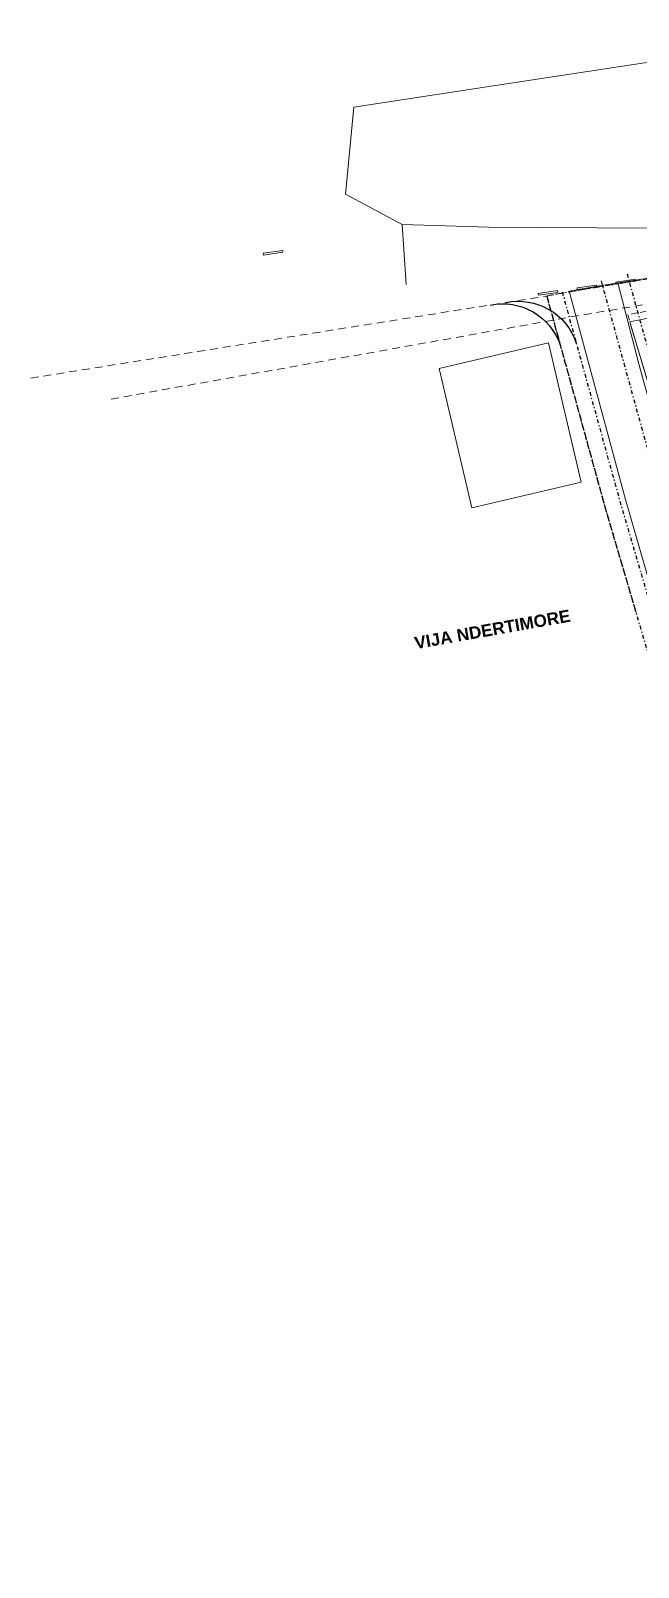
# Model space of a CAD drawing. Header units: metres. Extents: x 7516628 to 7516777, y 4692096 to 4692450.
# Drawn here: x 7516628.3 to 7516677.8, y 4692324.4 to 4692449.8 of the extents above; entities that cross this region are included whole.
import ezdxf

# ---------------------------------------------------------------- set-up
doc = ezdxf.new("R2010")
doc.units = ezdxf.units.M
for name, pattern in [('DASHED', [0.75, 0.5, -0.25]), ('Dashed Long', [1058.333302, 634.99999, -423.333311]), ('Dot & Dashed', [670.277762, 317.5, -176.388889, 0, -176.388874])]:
    doc.linetypes.add(name, pattern=pattern)
for name, color, linetype, lineweight in [('asfalt', 251, 'Continuous', 0), ('kati 0', 1, 'Continuous', 0), ('kati 1 terasat', 214, 'DASHED', 0), ('New_Annotation - Text_Pen_No__84', 95, 'Continuous', 0), ('New_Drawing & Figure_Pen_No__164', 30, 'Continuous', 0), ('New_Drawing & Figure_Pen_No__44', 104, 'Continuous', 0), ('New_Drawing & Figure_Pen_No__58', 12, 'Continuous', 0), ('New_Structural - Bearing', 7, 'Continuous', 0), ('New_Structural - Bearing_Pen_No__1', 7, 'Continuous', 0), ('New_Structural - Bearing_Pen_No__184', 254, 'Continuous', 0), ('parc-net-v2', 1, 'Continuous', 0), ('Parcela Baze', 7, 'Continuous', 0), ('projekt', 7, 'Continuous', 0)]:
    doc.layers.add(name, color=color, linetype=linetype, lineweight=lineweight)
doc.styles.add('GENERATED_STYLE_2', font='arialbd.ttf')

# ---------------------------------------------------------------- blocks, each defined once
blk = doc.blocks.new('Slab_458', base_point=(-80579, 100663))
at = {"layer": 'New_Structural - Bearing_Pen_No__1', "color": 7, "linetype": 'Continuous', "lineweight": 13, "flags": 128}
blk.add_lwpolyline([(-80579, 100663), (-78996, 100894), (-79018, 101043), (-80601, 100812)], close=True, dxfattribs=at)
blk = doc.blocks.new('Slab_672', base_point=(-63590, 80059))
at = {"layer": 'New_Structural - Bearing_Pen_No__184', "color": 254, "linetype": 'Continuous', "lineweight": 0, "flags": 128}
blk.add_lwpolyline([(-63590, 80059), (-54684, 82149), (-57348, 93497), (-66254, 91406)], close=True, dxfattribs=at)
blk = doc.blocks.new('Slab_749', base_point=(-58155, 97385))
at = {"layer": 'New_Structural - Bearing_Pen_No__1', "color": 7, "linetype": 'Continuous', "lineweight": 13, "flags": 128}
blk.add_lwpolyline([(-58155, 97385), (-56572, 97617), (-56593, 97765), (-58176, 97534)], close=True, dxfattribs=at)
blk = doc.blocks.new('Slab_750', base_point=(-54988, 97848))
at = {"layer": 'New_Structural - Bearing_Pen_No__1', "color": 7, "linetype": 'Continuous', "lineweight": 13, "flags": 128}
blk.add_lwpolyline([(-54988, 97848), (-53405, 98079), (-53427, 98227), (-55010, 97996)], close=True, dxfattribs=at)
blk = doc.blocks.new('Slab_751', base_point=(-51822, 98310))
at = {"layer": 'New_Structural - Bearing_Pen_No__1', "color": 7, "linetype": 'Continuous', "lineweight": 13, "flags": 128}
blk.add_lwpolyline([(-51822, 98310), (-50239, 98541), (-50260, 98690), (-51844, 98458)], close=True, dxfattribs=at)
blk = doc.blocks.new('A$C11597C86')
at = {"layer": 'New_Drawing & Figure_Pen_No__164', "color": 30, "linetype": 'Dashed Long', "lineweight": 13, "flags": 128}
blk.add_lwpolyline([(26469.9, 94948.1), (68551.8, 101645.5), (71029.6, 102087.9), (114816.7, 109356.5), (134370.2, 112110.1), (160418.4, 116170.2), (174748.8, 118402.3)], dxfattribs=at)
at = {"layer": 'New_Drawing & Figure_Pen_No__44', "color": 104, "linetype": 'Dashed Long', "lineweight": 18, "flags": 128}
blk.add_lwpolyline([(33025.3, 93241.4), (71374, 100088.7), (143676.9, 112090.8)], dxfattribs=at)
at = {"layer": 'New_Drawing & Figure_Pen_No__58', "color": 12, "linetype": 'Dot & Dashed', "lineweight": 25, "flags": 128}
blk.add_lwpolyline([(161005.8, -220534.1), (148309.8, -77908), (141260.7, 6886.8), (128599.3, 55612.9), (128534.2, 55593), (114816.7, 109356.5), (71029.6, 102087.9), (68551.8, 101645.5), (73236, 84668.8), (85462, 42989.5), (97305.9, -251.6), (101619.7, -39309.5), (117916.4, -230737.2)], close=True, dxfattribs=at)
for points in [[(72989.7, 102870), (74867.2, 96065.5), (77664, 85929), (80443.1, 76454.8)], [(75106.9, 103454.2), (76984.4, 96649.6), (79776.4, 86530.2), (82393.3, 77609.4)], [(68551.8, 101645.5), (70429.3, 94841), (73236, 84668.8), (75868.2, 75695.4)], [(69805, 101991.3), (71682.5, 95186.7), (74486.3, 85024.6), (77115.6, 76061.3)]]:
    blk.add_lwpolyline(points, dxfattribs=at)
at = {"layer": 'New_Drawing & Figure_Pen_No__58', "color": 12, "linetype": 'Continuous', "lineweight": 25, "flags": 128}
for points in [[(63939.7, 100911.5, -0.38132729), (69667.9, 97600.3)], [(65215.6, 101114.6, -0.38132729), (70959.3, 97807.7)]]:
    blk.add_lwpolyline(points, format="xyb", dxfattribs=at)
at = {"layer": 'New_Structural - Bearing', "color": 7, "linetype": 'Continuous', "lineweight": 13}
for name, p in [('Slab_458', (45458.8, 104979.8)), ('Slab_751', (74216, 102626.6)), ('Slab_749', (67883.2, 101702)), ('Slab_750', (71049.6, 102164.3))]:
    blk.add_blockref(name, p, dxfattribs=at)
at = {"layer": 'New_Structural - Bearing', "color": 254, "linetype": 'Continuous', "lineweight": 0}
blk.add_blockref('Slab_672', (62447.4, 84375.5), dxfattribs=at)
at = {"layer": 'New_Annotation - Text_Pen_No__84', "color": 95, "linetype": 'Continuous', "lineweight": 15, "insert": (64036.2, 74950.4), "char_height": 1000, "attachment_point": 2, "rotation": 10.123734, "style": 'GENERATED_STYLE_2'}
blk.add_mtext('\\A1;VIJA NDERTIMORE ', dxfattribs=at)

msp = doc.modelspace()

# ---------------------------------------------------------------- block references
at = {"layer": 'projekt', "xscale": 0.001, "yscale": 0.001, "zscale": 0.001}
msp.add_blockref('A$C11597C86', (7516601.81, 4692326.49), dxfattribs=at)

# ---------------------------------------------------------------- next in the draw order: linework, layer by layer
at = {"layer": 'asfalt'}
for points in [[(7516654.63, 4692443.53, 625.43), (7516667.44, 4692445.51, 625.7), (7516689.6, 4692448.86, 626.02), (7516690.77, 4692446.16, 626.11), (7516708.82, 4692449.78, 626.49)], [(7516654.63, 4692443.53, 625.43), (7516653.96, 4692436.43, 625.49), (7516658.56, 4692433.96, 625.5)], [(7516723.03, 4692433.3, 626.45), (7516720.06, 4692434.34, 626.39), (7516709.36, 4692435.97, 626.19), (7516704.31, 4692435.98, 626.15), (7516692.07, 4692435.36, 625.89), (7516678.89, 4692433.66, 625.69), (7516665.61, 4692433.76, 625.62), (7516658.56, 4692433.96, 625.5), (7516658.89, 4692429.08, 625.49)]]:
    msp.add_polyline3d(points, dxfattribs=at)
at = {"layer": 'kati 0', "color": 7, "flags": 128}
msp.add_lwpolyline([(7516685.97, 4692413.18), (7516681.37, 4692411.81), (7516677.14, 4692426.04), (7516687.11, 4692428.01), (7516692.05, 4692411.52), (7516686.91, 4692410.04), (7516685.97, 4692413.18)], dxfattribs=at)
at = {"layer": 'kati 1 terasat', "flags": 128}
msp.add_lwpolyline([(7516688.34, 4692423.89), (7516686.94, 4692428.56), (7516676.97, 4692426.6), (7516678.66, 4692420.94)], dxfattribs=at)
at = {"layer": 'parc-net-v2', "flags": 128}
msp.add_lwpolyline([(7516676.16, 4692429.2), (7516677.91, 4692422.5), (7516680.66, 4692412.58), (7516681.75, 4692408.7), (7516688.16, 4692385.49), (7516692.84, 4692368.98), (7516694.95, 4692361.8), (7516696.92, 4692353.1), (7516699.87, 4692342.48), (7516704.1, 4692327.18), (7516708.27, 4692287.52), (7516708.61, 4692283.15), (7516712.61, 4692233.17)], dxfattribs=at)
at = {"layer": 'Parcela Baze', "flags": 128}
msp.add_lwpolyline([(7516718.33, 4692435.86), (7516674.68, 4692428.97), (7516672.2, 4692428.54), (7516676.8, 4692411.54), (7516688.82, 4692369.8), (7516700.45, 4692326.5), (7516700.84, 4692322.8), (7516704.59, 4692287.19), (7516735.21, 4692261.76), (7516728.88, 4692300.6), (7516744.84, 4692311.44), (7516742.12, 4692328.76), (7516742.58, 4692340.74), (7516732.02, 4692382.21)], close=True, dxfattribs=at)

doc.saveas('drawing.dxf')
